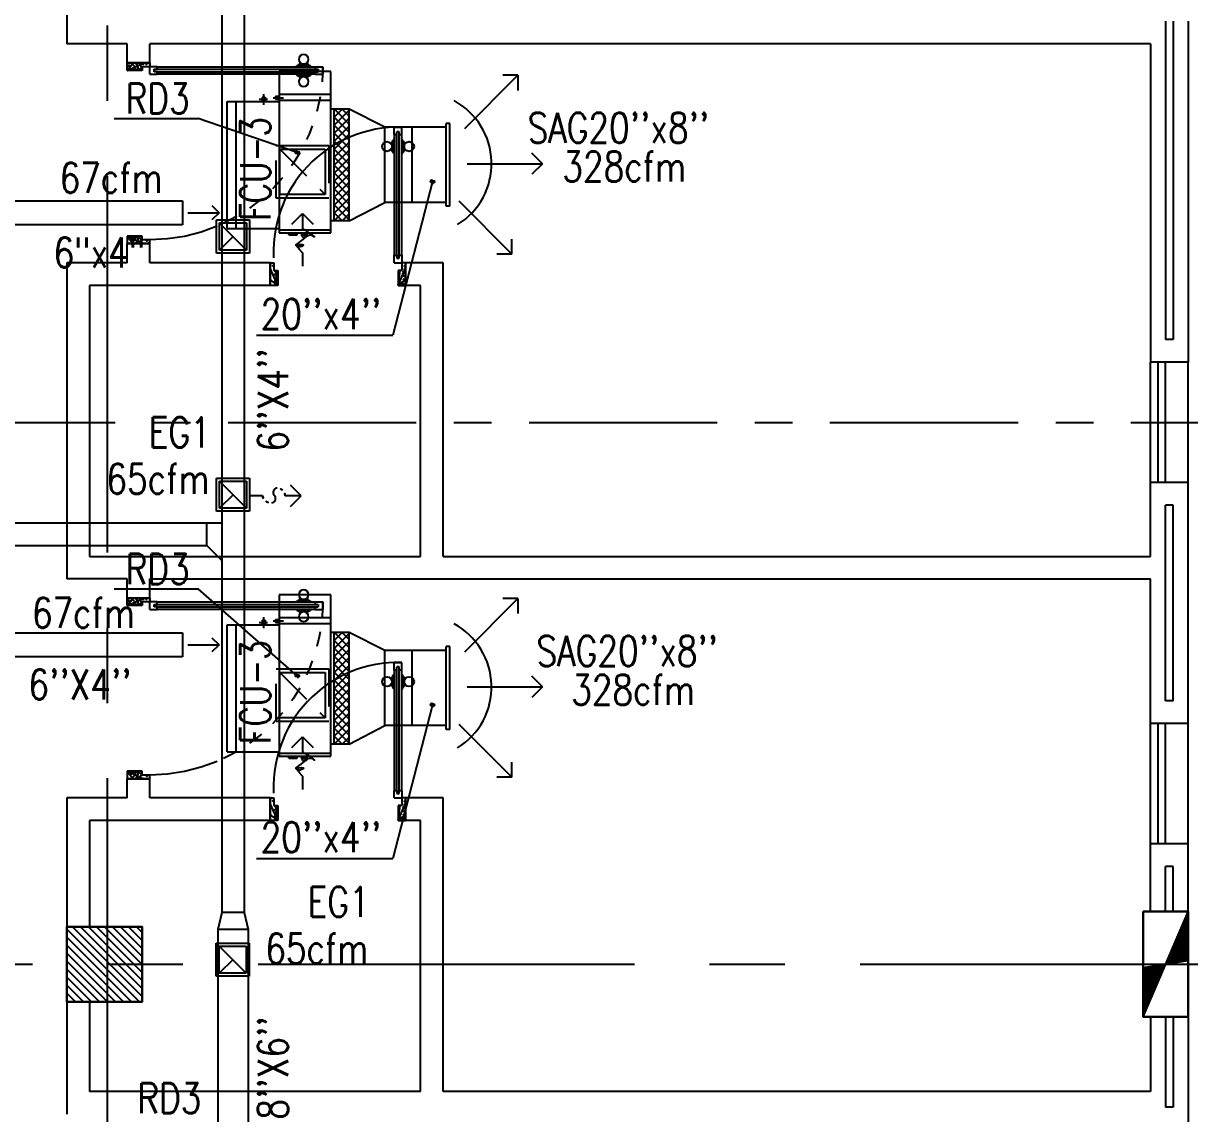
# Model space of a CAD drawing. Extents: x 417866200 to 417866302, y 43498034 to 43498122.
# Drawn here: x 417866235.02 to 417866242.77, y 43498053.84 to 43498061.09 of the extents above; entities that cross this region are included whole.
import ezdxf

# ---------------------------------------------------------------- set-up
doc = ezdxf.new("R2010")
doc.units = 0
doc.header["$MEASUREMENT"] = 0
for name, pattern in [('CENTER', [2, 1.25, -0.25, 0.25, -0.25]), ('CENTERX2', [4, 2.5, -0.5, 0.5, -0.5]), ('HIDDEN', [0.375, 0.25, -0.125])]:
    doc.linetypes.add(name, pattern=pattern)
doc.layers.get('0').update_dxf_attribs({"linetype": 'CONTINUOUS'})
for name, color, linetype in [('AXES', 11, 'CENTERX2'), ('AXES1', 11, 'CENTER'), ('COL', 7, 'CONTINUOUS'), ('DOOR', 9, 'CONTINUOUS'), ('DUCT', 6, 'CONTINUOUS'), ('EXDUCT', 10, 'CONTINUOUS'), ('FCU', 6, 'CONTINUOUS'), ('HAT', 11, 'CONTINUOUS'), ('INSUL', 9, 'CONTINUOUS'), ('M-EGU.', 2, 'CONTINUOUS'), ('M-TEXT', 2, 'CONTINUOUS'), ('PSUPPLY', 3, 'HIDDEN'), ('SCD', 2, 'CONTINUOUS'), ('WALL', 9, 'CONTINUOUS'), ('WIN', 9, 'CONTINUOUS')]:
    doc.layers.add(name, color=color, linetype=linetype)
doc.styles.add('ROMANS', font='ROMANS.shx', dxfattribs={"width": 0.6})

# ---------------------------------------------------------------- blocks, each defined once
blk = doc.blocks.new('DOOR90')
at = {"layer": 'DOOR', "color": 7, "linetype": 'ByBlock'}
for p, q in [((-150, 0), (0, 0)), ((-150, 0), (-150, -25)), ((0, -50), (-113.7099299924448, 0)), ((0, -50), (-40.1457343158545, 0)), ((0, -50), (0, 0)), ((-1000, -25), (-1050, -25)), ((-1050, -75), (-1050, -25)), ((-1050, -25), (-1050, -75)), ((-1000, -75), (-1050, -74.99999999947613)), ((-1000, -41.9999999999709), (-1020, -41.9999999999709)), ((-1020, -42), (-1020, -58)), ((-1000, -58), (-1020, -58)), ((-1000, -25), (-1000, -41.9999999999709)), ((-1000, -58), (-1000, -75)), ((-877.6424572214019, -17.79999999995925), (-967.6424572214019, -17.79999999995925)), ((-967.6424572214019, -25), (-967.6424572214019, -17.79999999995925)), ((-967.6424572214019, -75), (-967.6424572214019, -82.20000000004075)), ((-955.0424572214251, -8.799999999959255), (-890.2424572213786, -8.799999999959255)), ((-955.0424572214251, -17.79999999995925), (-955.0424572214251, -8.799999999959255)), ((-955.0424572214251, -17.79999999995925), (-890.2424572213786, -17.79999999995925)), ((-890.2424572213786, -17.79999999995925), (-890.2424572213786, -8.799999999959255)), ((-877.6424572214019, -25), (-877.6424572214019, -17.79999999995925)), ((-877.6424572214019, -75), (-877.6424572214019, -82.20000000004075)), ((-200, -25), (-150, -25)), ((-200, -42), (-200, -25)), ((-180, -42), (-200, -42)), ((-200, -58), (-180, -58)), ((-200, -75), (-200, -58)), ((-150, -75), (-200, -75)), ((-180, -58), (-180, -42)), ((-150, -25), (-100, -25)), ((-150, -75), (-150, -25)), ((-100, -25), (-100, -50)), ((0, -50), (-100, -36.64271395650576)), ((-100, -50), (0, -50)), ((-877.6424572214019, -82.20000000004075), (-967.6424572214019, -82.20000000004075)), ((-955.0424572214251, -82.20000000004075), (-890.2424572213786, -82.20000000004075)), ((-955.0424572214251, -82.20000000004075), (-955.0424572214251, -91.20000000004075)), ((-955.0424572214251, -91.20000000004075), (-890.2424572213786, -91.20000000004075)), ((-890.2424572213786, -82.20000000004075), (-890.2424572213786, -91.20000000004075)), ((0, -850), (-113.7099299924448, -900)), ((-100, -875), (-100, -850)), ((0, -850), (-100, -863.3572860434942)), ((-100, -850), (0, -850)), ((0, -850), (-40.1457343158545, -900)), ((0, -850), (0, -900)), ((-150, -875), (-100, -875)), ((-150, -900), (-150, -875)), ((-150, -900), (0, -900)), ((0, -900), (-150, -900))]:
    blk.add_line(p, q, dxfattribs=at)
at = {"layer": 'DOOR', "linetype": 'ByBlock'}
for p, q in [((-200, -25), (-1000, -25)), ((-200, -42), (-1000, -41.9999999999709)), ((-200, -58), (-1000, -58)), ((-1000, -75), (-200, -75))]:
    blk.add_line(p, q, dxfattribs=at)
at = {"layer": 'DOOR', "color": 7, "linetype": 'ByBlock'}
for centre in [(-922.6424572214019, 23.53094421501737), (-922.6424572214019, -123.5309442149592)]:
    blk.add_circle(centre, 32.39999999998526, dxfattribs=at)
for centre, radius, start, end in [((0, -50), 154.4019578127773, 161.1052885482714, 166.2857707768669), ((0, -50), 94.40195781277725, 148.0181880328085, 180), ((0, -50), 134.4019578127773, 158.159849394549, 169.2800236450682), ((0, -50), 114.4019578127773, 154.0838418822192, 167.37742587102), ((0, -50), 74.40195781277725, 137.7764264185456, 180), ((0, -50), 54.40195781277725, 113.2073828924446, 180), ((0, -50), 34.40195781277725, 90, 180), ((0, -50), 14.40195781277725, 90, 180), ((0, -850), 94.40195781277725, 180, 211.9818119671915), ((0, -850), 74.40195781277725, 180, 222.2235735814543), ((0, -850), 54.40195781277725, 180, 246.7926171075554), ((0, -850), 34.40195781277725, 180, 270), ((0, -850), 14.40195781277725, 180, 270), ((0, -850), 154.4019578127773, 193.7142292231331, 198.8947114517286), ((0, -850), 134.4019578127773, 190.7199763549318, 201.840150605451)]:
    blk.add_arc(centre, radius, start, end, dxfattribs=at)
at = {"layer": 'DOOR', "linetype": 'HIDDEN', "ltscale": 0.5}
blk.add_arc((-222.2222222220153, -49.99999999976717), 828.155208510499, 178.270116378131, 275.0030377036063, dxfattribs=at)
blk = doc.blocks.new('DOOR100')
at = {"layer": 'DOOR', "color": 7, "linetype": 'ByBlock'}
for p, q in [((-75.00000000011642, 1250), (-74.99999999959255, 1300.000000000029)), ((-75.00000000011642, 1300), (-25.00000000011642, 1300)), ((-25.00000000011642, 1300), (-75.00000000011642, 1300)), ((-58.00000000011642, 1250), (-75.00000000011642, 1250)), ((-58.00000000011642, 1250), (-58.00000000011642, 1270)), ((-42.00000000011642, 1270), (-58.00000000011642, 1270)), ((-42.00000000011642, 1250), (-42.00000000011642, 1270)), ((-25.00000000011642, 1250), (-42.00000000011642, 1250)), ((-25.00000000011642, 1250), (-25.00000000011642, 1300)), ((-91.20000000018626, 1205.042457221396), (-91.20000000018626, 1140.242457221408)), ((-82.20000000018626, 1205.042457221396), (-91.20000000018626, 1205.042457221396)), ((-82.20000000018626, 1127.642457221402), (-82.20000000018626, 1217.642457221402)), ((-75.00000000011642, 1217.642457221402), (-82.20000000018626, 1217.642457221402)), ((-82.20000000018626, 1205.042457221396), (-82.20000000018626, 1140.242457221408)), ((-25.00000000011642, 1217.642457221402), (-17.80000000004657, 1217.642457221402)), ((-17.80000000004657, 1127.642457221402), (-17.80000000004657, 1217.642457221402)), ((-17.80000000004657, 1205.042457221396), (-17.80000000004657, 1140.242457221408)), ((-17.80000000004657, 1205.042457221396), (-8.800000000046566, 1205.042457221396)), ((-8.800000000046566, 1205.042457221396), (-8.800000000046566, 1140.242457221408)), ((-82.20000000018626, 1140.242457221408), (-91.20000000018626, 1140.242457221408)), ((-75.00000000011642, 1127.642457221402), (-82.20000000018626, 1127.642457221402)), ((-25.00000000011642, 1127.642457221402), (-17.80000000004657, 1127.642457221402)), ((-17.80000000004657, 1140.242457221408), (-8.800000000046566, 1140.242457221408)), ((-75, 200), (-58, 200)), ((-75, 150), (-75, 200)), ((-58, 200), (-58, 180)), ((-58, 180), (-42, 180)), ((-42, 200), (-25, 200)), ((-42, 180), (-42, 200)), ((-25, 200), (-25, 150)), ((-1200, 0), (-1200, 150)), ((-1200, 150), (-1175, 150)), ((-1200, 150), (-1200, 0)), ((-1150, 0), (-1200, 113.7099299924448)), ((-1175, 150), (-1175, 100)), ((-1175, 100), (-1150, 100)), ((-1150, 0), (-1163.357286043465, 100)), ((-1150, 100), (-1150, 0)), ((-75, 150), (-25, 150)), ((-50, 0), (0, 113.7099299924448)), ((-50, 100), (-50, 0)), ((-50, 0), (-36.64271395653486, 100)), ((-25, 100), (-50, 100)), ((0, 150), (-25, 150)), ((-25, 150), (-25, 100)), ((0, 0), (0, 150)), ((0, 150), (0, 0)), ((-1150, 0), (-1200, 40.1457343158545)), ((-1150, 0), (-1200, 0)), ((-50, 0), (0, 40.1457343158545)), ((-50, 0), (0, 0))]:
    blk.add_line(p, q, dxfattribs=at)
at = {"layer": 'DOOR', "linetype": 'ByBlock'}
for p, q in [((-75.00000000011642, 1250), (-75, 200)), ((-58, 200), (-58.00000000011642, 1250)), ((-42, 200), (-42.00000000011642, 1250)), ((-25, 200), (-25.00000000011642, 1250))]:
    blk.add_line(p, q, dxfattribs=at)
at = {"layer": 'DOOR', "color": 7, "linetype": 'ByBlock'}
for centre in [(-123.5309442150756, 1172.642457221402), (23.53094421490096, 1172.642457221402)]:
    blk.add_circle(centre, 32.39999999998526, dxfattribs=at)
at = {"layer": 'DOOR', "linetype": 'HIDDEN', "ltscale": 0.5}
blk.add_arc((-24.99999999965075, 149.9999999994106), 1150.000000000618, 90, 179.9999999995831, dxfattribs=at)
at = {"layer": 'DOOR', "color": 7, "linetype": 'ByBlock'}
for centre, radius, start, end in [((-1150, 0), 154.4019578127773, 103.7142292212167, 108.8947114515936), ((-1150, 0), 134.4019578127773, 100.7199763555959, 111.8401506085482), ((-1150, 0), 94.40195781277725, 90, 121.981811965689), ((-50, 0), 94.40195781277725, 58.01818803431096, 90), ((-50, 0), 134.4019578127773, 68.15984939145177, 79.28002364440412), ((-50, 0), 114.4019578127773, 64.0838418833441, 77.3774258719247), ((-50, 0), 154.4019578127773, 71.10528854840643, 76.28577077878333), ((-1150, 0), 74.40195781277725, 90, 132.2235735847074), ((-1150, 0), 54.40195781277725, 90, 156.7926171089788), ((-1150, 0), 34.40195781277725, 90, 180), ((-1150, 0), 14.40195781277725, 90, 180), ((-50, 0), 74.40195781277725, 47.7764264152926, 90), ((-50, 0), 54.40195781277725, 23.20738289102122, 90), ((-50, 0), 34.40195781277725, 0, 90), ((-50, 0), 14.40195781277725, 0, 90)]:
    blk.add_arc(centre, radius, start, end, dxfattribs=at)
blk = doc.blocks.new('*X82')
at = {"color": 0}
for p, q in [((227928.5557043091, 132681.2722784811), (228397.0173996396, 133149.7339738117)), ((227928.5557043091, 132734.3052870701), (228343.9843910506, 133149.7339738117)), ((227928.5557043091, 132787.3382956591), (228290.9513824616, 133149.7339738117)), ((227928.5557043091, 132840.3713042481), (228237.9183738726, 133149.7339738117)), ((227928.5557043091, 132893.4043128371), (228184.8853652836, 133149.7339738117)), ((227928.5557043091, 132946.4373214261), (228131.8523566947, 133149.7339738117)), ((227928.5557043091, 132999.4703300151), (228078.8193481057, 133149.7339738117)), ((227928.5557043091, 133052.5033386041), (228025.7863395167, 133149.7339738117)), ((227928.5557043091, 133105.5363471931), (227972.7533309277, 133149.7339738117)), ((227950.0504082286, 132649.7339738117), (228428.555704309, 133128.2392698921)), ((228003.0834168176, 132649.7339738117), (228428.555704309, 133075.2062613031)), ((228056.1164254066, 132649.7339738117), (228428.555704309, 133022.1732527141)), ((228109.1494339956, 132649.7339738117), (228428.555704309, 132969.1402441251)), ((228162.1824425846, 132649.7339738117), (228428.555704309, 132916.1072355361)), ((228215.2154511736, 132649.7339738117), (228428.555704309, 132863.0742269471)), ((228268.2484597625, 132649.7339738117), (228428.555704309, 132810.0412183581)), ((228321.2814683515, 132649.7339738117), (228428.555704309, 132757.0082097691)), ((228374.3144769405, 132649.7339738117), (228428.555704309, 132703.9752011801))]:
    blk.add_line(p, q, dxfattribs=at)
blk = doc.blocks.new('COL50')
at = {"layer": 'COL'}
blk.add_lwpolyline([(-249.9999999999709, 250), (-249.9999999999418, -250), (250, -250), (249.9999999999709, 250)], close=True, dxfattribs=at)
blk = doc.blocks.new('C11')
at = {"layer": 'HAT'}
h = blk.add_hatch(dxfattribs=at)
h.set_pattern_fill('ANSI31', color=256, scale=300, style=0)
h.set_pattern_definition([(45, (-248556.1822811713, -75061.0053373936), (-26.51650429449553, 26.51650429449553), [])])
h.paths.add_polyline_path([(300.0000000000291, 700), (-2.91038304567337e-11, 700), (0, 349.9999999998981), (300.0000000000291, 349.9999999998981)])
h.paths.add_polyline_path([(300, 349.9999999998981), (-2.91038304567337e-11, 349.9999999998981), (-2.91038304567337e-11, 0), (300.0000000000291, 0)])
at = {"layer": 'COL'}
blk.add_lwpolyline([(300.0000000000291, 700), (299.9999999999709, 0), (0, 0), (0, 700)], close=True, dxfattribs=at)
blk = doc.blocks.new('*X113')
at = {"color": 0}
for p, q in [((16890.47746209932, -2466.570672882412), (16943.4517006644, -2413.596434317336)), ((16890.47746209932, -2519.603681471403), (16990.47746209933, -2419.603681471401)), ((16990.47746209933, -2565.49912589376), (16890.47746209932, -2465.499125893757)), ((16890.47746209932, -2572.636690060394), (16990.47746209933, -2472.636690060392)), ((16990.47746209933, -2512.466117304769), (16891.6077791119, -2413.596434317336)), ((16990.47746209933, -2459.433108715778), (16944.64078770089, -2413.596434317336)), ((16990.47746209933, -2618.532134482751), (16890.47746209932, -2518.532134482748)), ((16890.47746209932, -2625.669698649385), (16990.47746209933, -2525.669698649383)), ((16990.47746209933, -2671.565143071742), (16890.47746209932, -2571.565143071739)), ((16890.47746209932, -2678.702707238376), (16990.47746209933, -2578.702707238374)), ((16990.47746209933, -2724.598151660733), (16890.47746209932, -2624.59815166073)), ((16890.47746209932, -2731.735715827367), (16990.47746209933, -2631.735715827365)), ((16990.47746209933, -2777.631160249724), (16890.47746209932, -2677.631160249721)), ((16890.47746209932, -2784.768724416358), (16990.47746209933, -2684.768724416357)), ((16990.47746209933, -2830.664168838715), (16890.47746209932, -2730.664168838713)), ((16890.47746209932, -2837.801733005349), (16990.47746209933, -2737.801733005348)), ((16990.47746209933, -2883.697177427706), (16890.47746209932, -2783.697177427704)), ((16890.47746209932, -2890.83474159434), (16990.47746209933, -2790.834741594339)), ((16990.47746209933, -2936.730186016697), (16890.47746209932, -2836.730186016694)), ((16890.47746209932, -2943.867750183331), (16990.47746209933, -2843.86775018333)), ((16990.47746209933, -2989.763194605689), (16890.47746209932, -2889.763194605686)), ((16890.47746209932, -2996.900758772323), (16990.47746209933, -2896.900758772321)), ((16990.47746209933, -3042.796203194679), (16890.47746209932, -2942.796203194677)), ((16890.47746209932, -3049.933767361314), (16990.47746209933, -2949.933767361312)), ((16990.47746209933, -3095.82921178367), (16890.47746209932, -2995.829211783668)), ((16890.47746209932, -3102.966775950305), (16990.47746209933, -3002.966775950303)), ((16990.47746209933, -3148.862220372662), (16890.47746209932, -3048.862220372659)), ((16891.53081232129, -3154.946434317336), (16990.47746209933, -3055.999784539294)), ((16943.52866745501, -3154.946434317336), (16890.47746209932, -3101.89522896165)), ((16944.56382091028, -3154.946434317336), (16990.47746209933, -3109.032793128285))]:
    blk.add_line(p, q, dxfattribs=at)

msp = doc.modelspace()

# ---------------------------------------------------------------- linework, layer by layer
at = {"layer": 'AXES'}
for p, q in [((417866235.5839568, 43498033.57267877), (417866235.5839568, 43498111.28535389)), ((417866200.5839568, 43498054.83697242), (417866268.6239568, 43498054.83697242))]:
    msp.add_line(p, q, dxfattribs=at)
at = {"layer": 'AXES1'}
msp.add_line((417866210.3839568, 43498058.43697241), (417866267.7882101, 43498058.43697241), dxfattribs=at)
at = {"layer": 'DUCT', "linetype": 'Continuous'}
for p, q in [((417866237.4251747, 43498060.39802503), (417866237.1894873, 43498060.5167027)), ((417866237.6076997, 43498060.39802503), (417866237.4251747, 43498060.39802503)), ((417866237.4251747, 43498059.89802503), (417866237.4251747, 43498060.39802503)), ((417866237.1894873, 43498059.7753527), (417866237.4251747, 43498059.89802503)), ((417866237.6076997, 43498059.89802503), (417866237.4251747, 43498059.89802503)), ((417866237.4251747, 43498056.92227274), (417866237.1894873, 43498057.04095042)), ((417866237.6076997, 43498056.92227274), (417866237.4251747, 43498056.92227274)), ((417866237.4251747, 43498056.42227274), (417866237.4251747, 43498056.92227274)), ((417866237.1894873, 43498056.29960041), (417866237.4251747, 43498056.42227274)), ((417866237.6076997, 43498056.42227274), (417866237.4251747, 43498056.42227274))]:
    msp.add_line(p, q, dxfattribs=at)
at = {"layer": 'DUCT'}
for p, q in [((417866234.8678126, 43498059.90959767), (417866236.0823276, 43498059.90959767)), ((417866236.0823276, 43498059.90959767), (417866236.0823276, 43498059.74959768)), ((417866236.0823276, 43498059.74959768), (417866234.9478126, 43498059.74959768)), ((417866234.8678126, 43498057.03931441), (417866236.0823276, 43498057.03931441)), ((417866236.0823276, 43498057.03931441), (417866236.0823276, 43498056.87931442)), ((417866236.0823276, 43498056.87931442), (417866234.9478126, 43498056.87931442))]:
    msp.add_line(p, q, dxfattribs=at)
at = {"layer": 'EXDUCT', "linetype": 'ByBlock'}
for p, q in [((417866236.3421214, 43498061.6313256), (417866236.3421214, 43498055.18117503)), ((417866236.4921214, 43498061.6313256), (417866236.4921214, 43498055.18117503)), ((417866231.6260681, 43498057.77015371), (417866236.3421214, 43498057.77015372)), ((417866236.2421213, 43498057.62015371), (417866236.2421215, 43498057.77015372)), ((417866231.6260681, 43498057.62015371), (417866236.2421213, 43498057.62015371)), ((417866236.2421214, 43498057.62015374), (417866236.3421214, 43498057.5201537)), ((417866236.3421214, 43498055.18117503), (417866236.3171214, 43498055.06709371)), ((417866236.4921214, 43498055.18117503), (417866236.3421214, 43498055.18117503)), ((417866236.4921214, 43498055.18117503), (417866236.5171214, 43498055.06709372)), ((417866236.5171214, 43498055.06709372), (417866236.3171214, 43498055.06709371)), ((417866236.3171214, 43498055.06709371), (417866236.3171214, 43498051.78470534)), ((417866236.5171214, 43498055.06709372), (417866236.5171213, 43498051.78470534))]:
    msp.add_line(p, q, dxfattribs=at)
at = {"layer": 'FCU', "color": 3}
for p, q in [((417866237.0672623, 43498060.7675277), (417866236.7243623, 43498060.7675277)), ((417866236.7243623, 43498060.7675277), (417866236.7243623, 43498060.6151277)), ((417866237.0672623, 43498060.6151277), (417866237.0672623, 43498060.7675277)), ((417866236.4386123, 43498059.7237777), (417866236.4386123, 43498060.5682777)), ((417866236.5905845, 43498060.5832777), (417866236.6473462, 43498060.5832777)), ((417866236.6103873, 43498060.5982777), (417866236.6103873, 43498060.5682777)), ((417866236.6103873, 43498060.5982777), (417866236.6303873, 43498060.5982777)), ((417866236.6203873, 43498060.61821195), (417866236.6203873, 43498060.54550788)), ((417866236.6303873, 43498060.5982777), (417866236.6303873, 43498060.5682777)), ((417866236.6832813, 43498060.5936777), (417866236.75157, 43498060.5936777)), ((417866236.6993623, 43498060.6036777), (417866236.6993623, 43498060.5836777)), ((417866236.6993623, 43498060.6036777), (417866236.7243623, 43498060.6036777)), ((417866236.6993623, 43498060.5836777), (417866236.7243623, 43498060.5836777)), ((417866236.7243623, 43498060.57644552), (417866237.0672623, 43498060.57644552)), ((417866237.1894873, 43498060.5167027), (417866237.0672623, 43498060.5167027)), ((417866237.0894873, 43498059.7753527), (417866237.0894873, 43498060.5167027)), ((417866237.1894873, 43498059.7753527), (417866237.1894873, 43498060.5167027)), ((417866236.7243623, 43498059.71560988), (417866237.0672623, 43498059.71560988)), ((417866237.1894873, 43498059.7753527), (417866237.0672623, 43498059.7753527)), ((417866236.7878221, 43498059.68218257), (417866236.7878221, 43498059.69718257)), ((417866236.7878221, 43498059.68218257), (417866236.8427565, 43498059.68218257)), ((417866236.8427565, 43498059.68218257), (417866236.8427565, 43498059.69718257)), ((417866236.8675655, 43498059.68218257), (417866236.9152454, 43498059.68218257)), ((417866236.8782865, 43498059.66718258), (417866236.8782865, 43498059.69718257)), ((417866236.8782865, 43498059.66718258), (417866236.8982865, 43498059.66718258)), ((417866236.8982865, 43498059.66718258), (417866236.8982865, 43498059.69718257)), ((417866237.0672623, 43498057.29177541), (417866236.7243623, 43498057.29177541)), ((417866236.7243623, 43498057.29177541), (417866236.7243623, 43498057.13937541)), ((417866237.0672623, 43498057.13937541), (417866237.0672623, 43498057.29177541)), ((417866236.4386123, 43498056.24802542), (417866236.4386123, 43498057.09252542)), ((417866236.5905845, 43498057.10752542), (417866236.6473462, 43498057.10752542)), ((417866236.6103873, 43498057.12252542), (417866236.6103873, 43498057.09252542)), ((417866236.6103873, 43498057.12252542), (417866236.6303873, 43498057.12252542)), ((417866236.6203873, 43498057.14245966), (417866236.6203873, 43498057.06975559)), ((417866236.6303873, 43498057.12252542), (417866236.6303873, 43498057.09252542)), ((417866236.6832813, 43498057.11792541), (417866236.75157, 43498057.11792541)), ((417866236.6993623, 43498057.12792541), (417866236.6993623, 43498057.10792542)), ((417866236.6993623, 43498057.12792541), (417866236.7243623, 43498057.12792541)), ((417866236.6993623, 43498057.10792542), (417866236.7243623, 43498057.10792542)), ((417866236.7243623, 43498057.10069323), (417866237.0672623, 43498057.10069323)), ((417866237.1894873, 43498057.04095042), (417866237.0672623, 43498057.04095042)), ((417866237.0894873, 43498056.29960041), (417866237.0894873, 43498057.04095042)), ((417866237.1894873, 43498056.29960041), (417866237.1894873, 43498057.04095042)), ((417866236.7243623, 43498056.23985759), (417866237.0672623, 43498056.23985759)), ((417866237.1894873, 43498056.29960041), (417866237.0672623, 43498056.29960041)), ((417866236.7878221, 43498056.20643029), (417866236.7878221, 43498056.22143029)), ((417866236.7878221, 43498056.20643029), (417866236.8427565, 43498056.20643029)), ((417866236.8427565, 43498056.20643029), (417866236.8427565, 43498056.22143029)), ((417866236.8675655, 43498056.20643029), (417866236.9152454, 43498056.20643029)), ((417866236.8782865, 43498056.19143029), (417866236.8782865, 43498056.22143029)), ((417866236.8782865, 43498056.19143029), (417866236.8982865, 43498056.19143029)), ((417866236.8982865, 43498056.19143029), (417866236.8982865, 43498056.22143029))]:
    msp.add_line(p, q, dxfattribs=at)
at = {"layer": 'FCU', "color": 6}
for p, q in [((417866236.3782873, 43498059.7237777), (417866236.3782873, 43498060.5682777)), ((417866236.3782873, 43498060.5682777), (417866236.7243623, 43498060.5682777)), ((417866236.7243623, 43498060.6151277), (417866236.7243623, 43498059.6952027)), ((417866237.0672623, 43498060.6151277), (417866236.7243623, 43498060.6151277)), ((417866237.0672623, 43498059.6952027), (417866237.0672623, 43498060.6151277)), ((417866236.3782873, 43498059.7237777), (417866236.7243623, 43498059.7237777)), ((417866236.7243623, 43498059.6952027), (417866237.0672623, 43498059.6952027)), ((417866236.3782873, 43498056.24802542), (417866236.3782873, 43498057.09252542)), ((417866236.3782873, 43498057.09252542), (417866236.7243623, 43498057.09252542)), ((417866236.7243623, 43498057.13937541), (417866236.7243623, 43498056.21945041)), ((417866237.0672623, 43498057.13937541), (417866236.7243623, 43498057.13937541)), ((417866237.0672623, 43498056.21945041), (417866237.0672623, 43498057.13937541)), ((417866236.3782873, 43498056.24802542), (417866236.7243623, 43498056.24802542)), ((417866236.7243623, 43498056.21945041), (417866237.0672623, 43498056.21945041))]:
    msp.add_line(p, q, dxfattribs=at)
at = {"layer": 'INSUL'}
for p, q in [((417866242.6139568, 43498061.10197241), (417866242.6139568, 43498058.98697241)), ((417866242.6639568, 43498061.10197241), (417866242.6639568, 43498058.98697241)), ((417866242.6639568, 43498058.98697241), (417866242.6139568, 43498058.98697241)), ((417866242.6639568, 43498057.88697241), (417866242.6139568, 43498057.88697241)), ((417866242.6139568, 43498056.58697241), (417866242.6139568, 43498057.88697241)), ((417866242.6639568, 43498056.58697241), (417866242.6639568, 43498057.88697241)), ((417866242.6639568, 43498056.58697241), (417866242.6139568, 43498056.58697241)), ((417866242.6639568, 43498055.48697241), (417866242.6139568, 43498055.48697241)), ((417866242.6139568, 43498055.18697241), (417866242.6139568, 43498055.48697241)), ((417866242.6639568, 43498055.18697241), (417866242.6639568, 43498055.48697241)), ((417866242.6139568, 43498054.48697241), (417866242.6139568, 43498053.88697241)), ((417866242.6639568, 43498054.48697241), (417866242.6639568, 43498053.88697241)), ((417866242.6639568, 43498053.88697241), (417866242.6139568, 43498053.88697241))]:
    msp.add_line(p, q, dxfattribs=at)
at = {"layer": 'M-EGU.'}
for p, q in [((417866237.9564688, 43498060.3889179), (417866238.3100221, 43498060.74247129)), ((417866238.3100221, 43498060.74247129), (417866238.2100222, 43498060.74247129)), ((417866238.3100221, 43498060.74247129), (417866238.3100221, 43498060.64247129)), ((417866237.8576997, 43498060.42302503), (417866237.8326997, 43498060.42302503)), ((417866237.8326997, 43498059.87302502), (417866237.8326997, 43498060.42302503)), ((417866237.8576997, 43498059.87302502), (417866237.8576997, 43498060.42302503)), ((417866237.6076997, 43498059.89802503), (417866237.6076997, 43498060.39802503)), ((417866237.8326997, 43498060.39802503), (417866237.6076997, 43498060.39802503)), ((417866236.7286285, 43498060.25093891), (417866237.0286291, 43498060.25093891)), ((417866236.7286286, 43498059.95093831), (417866236.7286285, 43498060.25093891)), ((417866237.0286291, 43498060.25093891), (417866237.0286292, 43498059.95093831)), ((417866238.4737468, 43498060.15552096), (417866238.4030362, 43498060.22623163)), ((417866237.9737468, 43498060.15552096), (417866238.4737468, 43498060.15552096)), ((417866238.4737468, 43498060.15552096), (417866238.4030362, 43498060.08481028)), ((417866237.0286292, 43498059.95093831), (417866236.7286286, 43498059.95093831)), ((417866236.2773518, 43498059.87679286), (417866236.3244917, 43498059.82965288)), ((417866237.8326997, 43498059.89802503), (417866237.6076997, 43498059.89802503)), ((417866237.8576997, 43498059.87302502), (417866237.8326997, 43498059.87302502)), ((417866237.9168009, 43498059.90858153), (417866238.2703543, 43498059.55502815)), ((417866236.1170379, 43498059.82965288), (417866236.3244917, 43498059.82965288)), ((417866236.3244917, 43498059.82965288), (417866236.2773518, 43498059.7825129)), ((417866236.8082532, 43498059.75281919), (417866236.878964, 43498059.82353001)), ((417866236.878964, 43498059.82353001), (417866236.9496748, 43498059.75281919)), ((417866236.878964, 43498059.82353001), (417866236.878964, 43498059.72246728)), ((417866238.2703543, 43498059.55502815), (417866238.2703543, 43498059.65502814)), ((417866236.878964, 43498059.56322912), (417866236.878964, 43498059.47459182)), ((417866238.2703543, 43498059.55502815), (417866238.1703543, 43498059.55502815)), ((417866236.8706313, 43498057.94980472), (417866236.7999206, 43498058.0205154)), ((417866236.6134845, 43498057.94980472), (417866236.5274881, 43498057.94980472)), ((417866236.8706313, 43498057.94980472), (417866236.7637744, 43498057.94980472)), ((417866236.7999206, 43498057.87909405), (417866236.8706313, 43498057.94980472)), ((417866237.9564688, 43498056.91316561), (417866238.3100221, 43498057.26671901)), ((417866238.3100221, 43498057.26671901), (417866238.2100222, 43498057.26671901)), ((417866238.3100221, 43498057.26671901), (417866238.3100221, 43498057.166719)), ((417866236.2773518, 43498057.0065096), (417866236.3244917, 43498056.95936962)), ((417866236.1170379, 43498056.95936962), (417866236.3244917, 43498056.95936962)), ((417866236.3244917, 43498056.95936962), (417866236.2773518, 43498056.91222964)), ((417866237.8576997, 43498056.94727274), (417866237.8326997, 43498056.94727274)), ((417866237.8326997, 43498056.39727274), (417866237.8326997, 43498056.94727274)), ((417866237.8576997, 43498056.39727274), (417866237.8576997, 43498056.94727274)), ((417866237.6076997, 43498056.42227274), (417866237.6076997, 43498056.92227274)), ((417866237.8326997, 43498056.92227274), (417866237.6076997, 43498056.92227274)), ((417866236.7286285, 43498056.77518663), (417866237.0286291, 43498056.77518663)), ((417866236.7286286, 43498056.47518602), (417866236.7286285, 43498056.77518663)), ((417866237.0286291, 43498056.77518663), (417866237.0286292, 43498056.47518602)), ((417866238.4737468, 43498056.67976867), (417866238.4030362, 43498056.75047935)), ((417866237.9737468, 43498056.67976867), (417866238.4737468, 43498056.67976867)), ((417866238.4737468, 43498056.67976867), (417866238.4030362, 43498056.60905799)), ((417866237.0286292, 43498056.47518602), (417866236.7286286, 43498056.47518602)), ((417866237.8326997, 43498056.42227274), (417866237.6076997, 43498056.42227274)), ((417866237.8576997, 43498056.39727274), (417866237.8326997, 43498056.39727274)), ((417866237.9168009, 43498056.43282925), (417866238.2703543, 43498056.07927586)), ((417866236.8082532, 43498056.2770669), (417866236.878964, 43498056.34777772)), ((417866236.878964, 43498056.34777772), (417866236.9496748, 43498056.2770669)), ((417866236.878964, 43498056.34777772), (417866236.878964, 43498056.24671499)), ((417866238.2703543, 43498056.07927586), (417866238.2703543, 43498056.17927586)), ((417866236.878964, 43498056.08747683), (417866236.878964, 43498055.99883953)), ((417866238.2703543, 43498056.07927586), (417866238.1703543, 43498056.07927586))]:
    msp.add_line(p, q, dxfattribs=at)
at = {"layer": 'M-EGU.', "linetype": 'HIDDEN'}
for p, q in [((417866236.7036285, 43498060.27593897), (417866237.0536292, 43498060.27593897)), ((417866236.7036285, 43498059.92593826), (417866236.7036285, 43498060.27593897)), ((417866237.0536292, 43498060.27593897), (417866237.0536292, 43498059.92593826)), ((417866236.7286285, 43498060.25093891), (417866237.0286292, 43498059.95093831)), ((417866237.0536292, 43498059.92593826), (417866236.7036285, 43498059.92593826)), ((417866236.7036285, 43498056.80018668), (417866237.0536292, 43498056.80018668)), ((417866236.7036285, 43498056.45018597), (417866236.7036285, 43498056.80018668)), ((417866236.7286285, 43498056.77518663), (417866237.0286292, 43498056.47518602)), ((417866237.0536292, 43498056.80018668), (417866237.0536292, 43498056.45018597)), ((417866237.0536292, 43498056.45018597), (417866236.7036285, 43498056.45018597))]:
    msp.add_line(p, q, dxfattribs=at)
at = {"layer": 'M-EGU.'}
for points in [[(417866236.878964, 43498059.56322912, 0.1324001419046424), (417866236.8467876, 43498059.58551297, 0.15664048728736), (417866236.8340907, 43498059.61630851, 0.7366118572675341), (417866236.8970326, 43498059.64154664, -0.7742319307937748), (417866236.9578591, 43498059.6693879, -0.2033489946306821), (417866236.9304035, 43498059.71153796, -0.1938082075567039), (417866236.878964, 43498059.72246728)], [(417866236.878964, 43498056.08747683, 0.1324001419046424), (417866236.8467876, 43498056.10976069, 0.15664048728736), (417866236.8340907, 43498056.14055622, 0.7366118572675341), (417866236.8970326, 43498056.16579435, -0.7742319307937748), (417866236.9578591, 43498056.19363561, -0.2033489946306821), (417866236.9304035, 43498056.23578567, -0.1938082075567039), (417866236.878964, 43498056.24671499)]]:
    msp.add_lwpolyline(points, format="xyb", dxfattribs=at)
for centre, radius, start, end in [((417866237.65814, 43498060.15552096), 0.4768565362902445, 301.8650777497103, 61.47028570655325), ((417866236.6721887, 43498057.96054829), 0.05967920073614756, 190.3710381597629, 232.9297382597247), ((417866236.6708847, 43498057.9321778), 0.02946832651312313, 278.7519629228655, 45.43613576536498), ((417866236.7109003, 43498057.9728072), 0.02755793018405698, 90.3521940930924, 225.4360497324128), ((417866236.7110477, 43498057.94882834), 0.05153723572317766, 46.37323226388899, 90.35219750812243), ((417866236.7080645, 43498057.94569857), 0.05586101319712773, 4.21541532541961, 46.37324133139312), ((417866236.6674773, 43498057.95431182), 0.05186311148129474, 232.9296744844177, 278.7519076834569), ((417866237.65814, 43498056.67976867), 0.4768565362902445, 301.8650777497103, 61.47028570655325)]:
    msp.add_arc(centre, radius, start, end, dxfattribs=at)
at = {"layer": 'M-EGU.', "color": 3, "linetype": 'Continuous'}
for centre, start, end in [((417866236.8443768, 43498060.22955748), 90, 270), ((417866236.8443768, 43498060.22955748), 270, 90), ((417866237.7424725, 43498060.03628115), 90, 270), ((417866237.7424725, 43498060.03628115), 270, 90), ((417866236.8443768, 43498056.7538052), 90, 270), ((417866236.8443768, 43498056.7538052), 270, 90), ((417866237.7424725, 43498056.56052887), 90, 270), ((417866237.7424725, 43498056.56052887), 270, 90)]:
    msp.add_arc(centre, 0.0125, start, end, dxfattribs=at)
at = {"layer": 'PSUPPLY', "color": 4, "linetype": 'Continuous'}
for p, q in [((417866235.6265711, 43498060.45645298), (417866236.1848047, 43498060.45645298)), ((417866236.8443768, 43498060.22955748), (417866236.1848047, 43498060.45645298)), ((417866237.7424725, 43498060.03628115), (417866237.4782431, 43498059.01636599)), ((417866236.5741184, 43498059.016366), (417866237.4782431, 43498059.01636599)), ((417866235.6265711, 43498057.33053996), (417866236.1848047, 43498057.33053996)), ((417866236.8443768, 43498056.7538052), (417866236.1848047, 43498057.33053996)), ((417866237.7424725, 43498056.56052887), (417866237.4782431, 43498055.5406137)), ((417866236.5741184, 43498055.54061371), (417866237.4782431, 43498055.5406137))]:
    msp.add_line(p, q, dxfattribs=at)
at = {"layer": 'SCD', "linetype": 'HIDDEN'}
for p, q in [((417866236.3071214, 43498059.78173809), (417866236.5271214, 43498059.78173809)), ((417866236.3071214, 43498059.56173809), (417866236.3071214, 43498059.78173809)), ((417866236.5071214, 43498059.58173809), (417866236.3271214, 43498059.76173809)), ((417866236.5271214, 43498059.78173809), (417866236.5271214, 43498059.56173809)), ((417866236.5271214, 43498059.56173809), (417866236.3071214, 43498059.56173809)), ((417866236.3071214, 43498058.06642019), (417866236.5271214, 43498058.06642019)), ((417866236.3071214, 43498057.84642019), (417866236.3071214, 43498058.06642019)), ((417866236.5071214, 43498057.86642019), (417866236.3271214, 43498058.04642019)), ((417866236.5271214, 43498058.06642019), (417866236.5271214, 43498057.84642019)), ((417866236.5271214, 43498057.84642019), (417866236.3071214, 43498057.84642019)), ((417866236.305476, 43498054.75726478), (417866236.305476, 43498054.97726478)), ((417866236.305476, 43498054.97726478), (417866236.5254759, 43498054.97726478)), ((417866236.5054759, 43498054.77726477), (417866236.3254759, 43498054.95726477)), ((417866236.5254759, 43498054.97726478), (417866236.5254759, 43498054.75726478)), ((417866236.5254759, 43498054.75726478), (417866236.305476, 43498054.75726478))]:
    msp.add_line(p, q, dxfattribs=at)
at = {"layer": 'SCD'}
for p, q in [((417866236.3271214, 43498059.76173809), (417866236.5071214, 43498059.76173809)), ((417866236.3271214, 43498059.58173809), (417866236.3271214, 43498059.76173809)), ((417866236.5071214, 43498059.76173809), (417866236.5071214, 43498059.58173809)), ((417866236.5071214, 43498059.58173809), (417866236.3271214, 43498059.58173809)), ((417866236.3271214, 43498058.04642019), (417866236.5071214, 43498058.04642019)), ((417866236.3271214, 43498057.86642019), (417866236.3271214, 43498058.04642019)), ((417866236.5071214, 43498058.04642019), (417866236.5071214, 43498057.86642019)), ((417866236.5071214, 43498057.86642019), (417866236.3271214, 43498057.86642019)), ((417866236.3254759, 43498054.77726477), (417866236.3254759, 43498054.95726477)), ((417866236.3254759, 43498054.95726477), (417866236.5054759, 43498054.95726477)), ((417866236.5054759, 43498054.95726477), (417866236.5054759, 43498054.77726477)), ((417866236.5054759, 43498054.77726477), (417866236.3254759, 43498054.77726477))]:
    msp.add_line(p, q, dxfattribs=at)
at = {"layer": 'SCD', "linetype": 'ByBlock'}
for p, q in [((417866236.4171214, 43498059.67173809), (417866236.3271214, 43498059.58173809)), ((417866236.4171214, 43498057.95642019), (417866236.3271214, 43498057.86642019)), ((417866236.415476, 43498054.86726478), (417866236.3254759, 43498054.77726477))]:
    msp.add_line(p, q, dxfattribs=at)
at = {"layer": 'WALL'}
for p, q in [((417866235.3139568, 43498061.78697241), (417866235.3139568, 43498060.95197241)), ((417866242.7639568, 43498061.10197241), (417866242.7639568, 43498058.83697241)), ((417866235.7139568, 43498060.95197241), (417866235.3139568, 43498060.95197241)), ((417866242.5139568, 43498060.95197241), (417866235.8639568, 43498060.95197241)), ((417866242.5139568, 43498060.95197241), (417866242.5139568, 43498058.83697241)), ((417866235.7139568, 43498059.49697241), (417866235.3139568, 43498059.49697241)), ((417866235.3139568, 43498059.49697241), (417866235.3139568, 43498057.39697241)), ((417866236.6639568, 43498059.49697241), (417866235.8639568, 43498059.49697241)), ((417866237.8139568, 43498059.49697241), (417866237.5639568, 43498059.49697241)), ((417866236.6639568, 43498059.34697241), (417866235.4639568, 43498059.34697241)), ((417866235.4639568, 43498059.34697241), (417866235.4639568, 43498057.54697241)), ((417866237.6639568, 43498059.34697241), (417866237.5639568, 43498059.34697241)), ((417866242.7639568, 43498058.83697241), (417866242.5139568, 43498058.83697241)), ((417866242.5139568, 43498057.54697241), (417866242.5139568, 43498058.03697241)), ((417866242.7639568, 43498058.03697241), (417866242.5139568, 43498058.03697241)), ((417866242.7639568, 43498056.43697241), (417866242.7639568, 43498058.03697241)), ((417866242.5139568, 43498056.43697241), (417866242.5139568, 43498057.39697241)), ((417866242.7639568, 43498056.43697241), (417866242.5139568, 43498056.43697241)), ((417866235.7139568, 43498055.94197241), (417866235.3139568, 43498055.94197241)), ((417866235.3139568, 43498055.94197241), (417866235.3139568, 43498053.84197241)), ((417866236.6639568, 43498055.94197241), (417866235.8639568, 43498055.94197241)), ((417866237.8139568, 43498055.94197241), (417866237.5639568, 43498055.94197241)), ((417866236.6639568, 43498055.79197241), (417866235.4639568, 43498055.79197241)), ((417866235.4639568, 43498055.79197241), (417866235.4639568, 43498055.08697241)), ((417866237.6639568, 43498055.79197241), (417866237.5639568, 43498055.79197241)), ((417866242.7639568, 43498055.63697241), (417866242.5139568, 43498055.63697241)), ((417866242.5139568, 43498055.18697241), (417866242.5139568, 43498055.63697241)), ((417866242.7639568, 43498055.18697241), (417866242.7639568, 43498055.63697241)), ((417866235.4639568, 43498054.58697241), (417866235.4639568, 43498053.99197241)), ((417866242.5139568, 43498054.48697241), (417866242.5139568, 43498053.99197241)), ((417866242.7639568, 43498054.48697241), (417866242.7639568, 43498053.69947241)), ((417866237.6639568, 43498053.99197241), (417866235.4639568, 43498053.99197241)), ((417866242.5139568, 43498053.99197241), (417866237.8139568, 43498053.99197241))]:
    msp.add_line(p, q, dxfattribs=at)
at = {"layer": 'WALL', "linetype": 'ByBlock'}
for p, q in [((417866235.7139568, 43498060.82447241), (417866235.7139568, 43498060.95197241)), ((417866235.8639568, 43498060.82447241), (417866235.8639568, 43498060.95197241)), ((417866235.8639568, 43498060.82447241), (417866235.7139568, 43498060.82447241)), ((417866235.7139568, 43498059.49697241), (417866235.7139568, 43498059.62447241)), ((417866235.8639568, 43498059.62447241), (417866235.7139568, 43498059.62447241)), ((417866235.8639568, 43498059.49697241), (417866235.8639568, 43498059.62447241)), ((417866236.6639568, 43498059.34697241), (417866236.6639568, 43498059.49697241)), ((417866237.5639568, 43498059.34697241), (417866237.5639568, 43498059.49697241)), ((417866237.8139568, 43498057.54697241), (417866237.8139568, 43498059.49697241)), ((417866237.6639568, 43498057.54697241), (417866237.6639568, 43498059.34697241)), ((417866235.4639568, 43498057.54697241), (417866237.6639568, 43498057.54697241)), ((417866237.8139568, 43498057.54697241), (417866242.5139568, 43498057.54697241)), ((417866235.7139568, 43498057.39697241), (417866235.3139568, 43498057.39697241)), ((417866235.7139568, 43498057.26947241), (417866235.7139568, 43498057.39697241)), ((417866235.7139568, 43498057.26947241), (417866235.7139568, 43498057.39697241)), ((417866235.8639568, 43498057.26947241), (417866235.8639568, 43498057.39697241)), ((417866235.8639568, 43498057.39697241), (417866242.5139568, 43498057.39697241)), ((417866235.8639568, 43498057.26947241), (417866235.8639568, 43498057.39697241)), ((417866235.8639568, 43498057.26947241), (417866235.7139568, 43498057.26947241)), ((417866235.8639568, 43498057.26947241), (417866235.7139568, 43498057.26947241)), ((417866235.7139568, 43498055.94197241), (417866235.7139568, 43498056.06947241)), ((417866235.8639568, 43498056.06947241), (417866235.7139568, 43498056.06947241)), ((417866235.8639568, 43498055.94197241), (417866235.8639568, 43498056.06947241)), ((417866235.3139568, 43498055.94197241), (417866235.3139568, 43498053.84197241)), ((417866236.6639568, 43498055.79197241), (417866236.6639568, 43498055.94197241)), ((417866237.5639568, 43498055.79197241), (417866237.5639568, 43498055.94197241)), ((417866237.8139568, 43498053.99197241), (417866237.8139568, 43498055.94197241)), ((417866235.4639568, 43498055.79197241), (417866235.4639568, 43498055.08697241)), ((417866237.6639568, 43498053.99197241), (417866237.6639568, 43498055.79197241)), ((417866235.4639568, 43498054.58697241), (417866235.4639568, 43498053.99197241))]:
    msp.add_line(p, q, dxfattribs=at)
at = {"layer": 'WALL', "linetype": 'ByBlock', "ltscale": 0.3}
for points in [[(417866242.4639568, 43498055.18697241), (417866242.7639568, 43498055.18697241), (417866242.7639568, 43498054.48697241), (417866242.4639568, 43498054.48697241)], [(417866235.8139568, 43498055.08697241), (417866235.3139568, 43498055.08697241), (417866235.3139568, 43498054.58697241), (417866235.8139568, 43498054.58697241)]]:
    msp.add_lwpolyline(points, close=True, dxfattribs=at)
at = {"layer": 'WIN'}
for p, q in [((417866242.5139568, 43498058.03697241), (417866242.5139568, 43498058.83697241)), ((417866242.5639568, 43498058.03697241), (417866242.5639568, 43498058.83697241)), ((417866242.6139568, 43498058.03697241), (417866242.6139568, 43498058.83697241)), ((417866242.7639568, 43498058.03697241), (417866242.7639568, 43498058.83697241)), ((417866242.5139568, 43498055.63697241), (417866242.5139568, 43498056.43697241)), ((417866242.5639568, 43498055.63697241), (417866242.5639568, 43498056.43697241)), ((417866242.6139568, 43498055.63697241), (417866242.6139568, 43498056.43697241)), ((417866242.7639568, 43498055.63697241), (417866242.7639568, 43498056.43697241))]:
    msp.add_line(p, q, dxfattribs=at)

# ---------------------------------------------------------------- block references
at = {"layer": 'COL', "linetype": 'ByBlock', "xscale": -0.0009999871253967285, "yscale": 0.001000002026557922, "zscale": 0.001}
msp.add_blockref('C11', (417866242.7639568, 43498054.48697241), dxfattribs=at)
at = {"layer": 'COL', "yscale": 0.001000002026557922, "zscale": 0.001}
for xscale in [0.0009999871253967285, -0.0009999871253967285]:
    msp.add_blockref('COL50', (417866235.5639568, 43498054.83697241), dxfattribs=dict(at, xscale=xscale))
at = {"layer": 'DOOR', "color": 0, "linetype": 'ByBlock', "yscale": 0.001000002026557922, "zscale": 0.001, "rotation": 270}
for name, p, xscale in [('DOOR100', (417866235.7139568, 43498060.82447241), -0.001000002026557922), ('DOOR90', (417866237.5639568, 43498059.34697241), 0.001000002026557922), ('DOOR100', (417866235.7139568, 43498057.26947241), -0.001000002026557922), ('DOOR90', (417866237.5639568, 43498055.79197241), 0.001000002026557922)]:
    msp.add_blockref(name, p, dxfattribs=dict(at, xscale=xscale))
at = {"layer": 'FCU', "color": 11, "extrusion": (0, 0, -1), "xscale": -0.0009999871253967285, "yscale": 0.001000002026557922, "zscale": -0.001}
for p in [(-417866220.1990098, 43498062.93029913), (-417866220.1990098, 43498059.45454685)]:
    msp.add_blockref('*X113', p, dxfattribs=at)
at = {"layer": 'HAT', "xscale": -0.0009999871253967285, "yscale": 0.001000002026557922, "zscale": 0.001}
msp.add_blockref('*X82', (417866463.7425125, 43497921.93723844), dxfattribs=at)

# ---------------------------------------------------------------- texts
at = {"layer": 'M-TEXT', "style": 'ROMANS', "width": 0.8}
for s, p in [('RD3', (417866235.7043785, 43498060.48918154)), ("SAG20''x8''", (417866238.3744251, 43498060.2939853)), ('328cfm', (417866238.6052718, 43498060.03665464)), ('67cfm', (417866235.2645423, 43498059.9611545)), ('6"x4"', (417866235.2243459, 43498059.46479683)), ("20''x4''", (417866236.6003791, 43498059.05674662)), ('EG1', (417866235.8580034, 43498058.27074313)), ('65cfm', (417866235.5758916, 43498057.96124116)), ('RD3', (417866235.7043785, 43498057.36326852)), ('67cfm', (417866235.0806571, 43498057.07117985)), ("SAG20''x8''", (417866238.4334872, 43498056.81823301)), ("6''X4''", (417866235.0578828, 43498056.5956739)), ('328cfm', (417866238.6643339, 43498056.56090236)), ("20''x4''", (417866236.6003791, 43498055.58099434)), ('EG1', (417866236.9134817, 43498055.15129535)), ('65cfm', (417866236.6313698, 43498054.84179337)), ('RD3', (417866235.7820047, 43498053.84762827))]:
    msp.add_text(s, height=0.2, dxfattribs=at).set_placement(p)
at = {"layer": 'M-TEXT', "style": 'ROMANS'}
for s, width, p in [('FCU-3', 0.75, (417866236.6655271, 43498059.77651262)), ("6''X4''", 0.8, (417866236.7830793, 43498058.24288745)), ('FCU-3', 0.75, (417866236.6655271, 43498056.30076033)), ("8''X6''", 0.8, (417866236.7830793, 43498053.80571071))]:
    msp.add_text(s, height=0.2, rotation=90, dxfattribs=dict(at, width=width)).set_placement(p)

doc.saveas('drawing.dxf')
